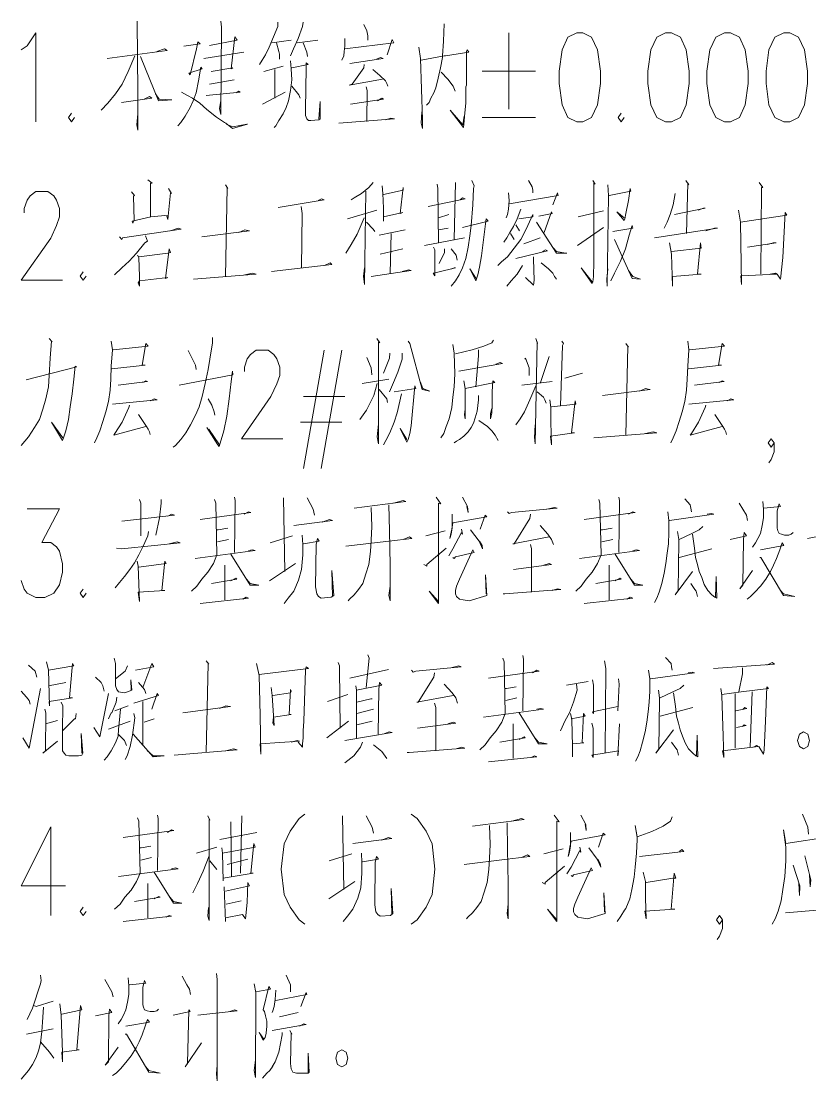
# Model space of a CAD drawing. Header units: millimetres. Extents: x 0 to 586, y 0 to 414.
# Drawn here: x 363.62 to 397.62, y 52.63 to 98.3 of the extents above; entities that cross this region are included whole.
import ezdxf

# ---------------------------------------------------------------- set-up
doc = ezdxf.new("R2010")
doc.units = ezdxf.units.MM

msp = doc.modelspace()

# ---------------------------------------------------------------- linework, layer by layer
at = {"color": 0, "lineweight": 0}
for points in [[(368.628083, 98.301528), (368.656306, 95.246472), (368.656306, 93.606056), (368.603389, 93.828306), (368.656306, 94.315139)], [(372.229944, 98.301528), (372.254639, 98.040472), (372.229944, 94.276333), (372.177028, 94.537389), (372.229944, 94.872528)], [(374.68175, 98.262722), (374.68175, 98.079278), (374.314861, 97.183222), (374.159639, 96.848083), (374.004417, 96.625833), (373.898583, 96.438861)], [(375.775361, 98.262722), (375.750667, 98.079278), (375.567222, 97.557167), (375.359083, 97.109139), (375.228556, 96.809278)], [(381.853722, 98.188639), (381.829028, 97.444278), (381.776111, 96.809278), (381.776111, 96.735194), (381.6985, 96.290694), (381.592667, 95.842667), (381.490361, 95.433444), (381.409222, 95.207667), (381.278694, 94.985417), (381.201083, 94.798444), (381.098778, 94.685556)], [(363.622167, 97.063278), (363.876167, 97.246722), (364.257167, 97.793528), (364.257167, 93.969417)], [(378.385917, 98.153361), (378.516444, 97.892306), (378.565833, 97.666528), (378.565833, 97.483083)], [(384.644194, 97.793528), (384.644194, 94.516222)], [(370.638917, 97.222028), (371.340944, 97.331389), (371.238639, 97.409), (371.185722, 97.109139), (370.899972, 95.990833), (370.847056, 96.064917), (371.422083, 96.251889), (371.369167, 96.325972), (371.263333, 95.729778), (371.161028, 95.207667), (371.0305, 94.872528), (370.899972, 94.576194), (370.691833, 94.20225), (370.508389, 93.941194), (370.377861, 93.793028)], [(371.732528, 97.257306), (372.931972, 97.483083), (372.829667, 97.63125), (372.670917, 96.251889), (372.752056, 96.290694), (371.810139, 96.139)], [(374.420694, 97.370194), (375.25325, 97.483083)], [(374.628833, 97.370194), (374.734667, 96.99625), (374.759361, 96.886889), (374.759361, 96.661111)], [(375.514306, 97.370194), (376.403306, 97.483083)], [(375.775361, 97.370194), (375.934111, 96.960972), (375.958806, 96.774)], [(377.578056, 97.557167), (377.578056, 97.222028), (377.549833, 96.99625), (377.525139, 96.809278), (377.447528, 96.625833)], [(377.578056, 97.109139), (379.687667, 97.370194), (379.610056, 97.518361), (379.401917, 96.848083)], [(367.326333, 96.699917), (369.908667, 97.035056), (369.802833, 97.109139), (369.464167, 96.99625)], [(371.499694, 96.699917), (373.22125, 96.960972)], [(380.760111, 97.183222), (380.837722, 96.699917), (380.915333, 94.054083), (380.915333, 93.680139), (380.862417, 93.905917), (380.890639, 94.389222)], [(380.862417, 96.625833), (381.853722, 96.809278), (381.906639, 96.809278), (382.922639, 96.960972), (382.845028, 97.070333), (382.820333, 96.99625), (382.820333, 96.213083), (382.820333, 95.542806), (382.792111, 95.468722), (382.792111, 94.83725), (382.792111, 94.763167), (382.742722, 94.350417), (382.7145, 94.015278), (382.689806, 93.718944), (382.114778, 94.463306), (382.661583, 93.828306), (382.7145, 94.20225)], [(368.525778, 96.809278), (368.240028, 96.139), (367.978972, 95.581611), (367.689694, 95.172389), (367.351028, 94.763167), (367.065278, 94.463306)], [(368.758611, 96.774), (369.541778, 94.872528), (370.116806, 94.911333), (369.57, 94.946611), (369.41125, 95.172389)], [(374.082028, 96.139), (374.914583, 96.364778)], [(375.228556, 96.587028), (375.25325, 96.251889), (375.281472, 95.768583), (375.228556, 95.320556), (375.150944, 94.872528), (375.045111, 94.576194), (374.914583, 94.315139), (374.734667, 94.015278), (374.604139, 93.793028), (374.523, 93.718944)], [(375.281472, 96.290694), (375.987028, 96.438861), (375.905889, 96.512944), (375.905889, 96.290694), (375.881194, 94.502111), (375.881194, 94.241056), (375.934111, 94.089361), (376.011722, 94.015278), (376.114028, 94.015278), (376.456222, 94.054083), (376.505611, 94.089361), (376.505611, 94.83725), (376.456222, 94.089361)], [(378.410611, 96.438861), (378.385917, 96.290694), (377.8885, 95.581611), (377.757972, 95.542806), (379.193778, 95.803861)], [(377.786194, 96.474139), (379.218472, 96.699917), (379.116167, 96.735194), (378.932722, 96.661111)], [(374.551222, 96.213083), (374.551222, 94.985417)], [(378.7775, 96.213083), (379.087944, 95.955556), (379.324306, 95.729778), (379.377222, 95.616889), (379.426611, 95.507528)], [(381.723194, 96.103722), (382.008944, 95.803861), (382.245306, 95.507528), (382.322917, 95.28175), (382.27, 95.433444)], [(383.497667, 96.153111), (385.790722, 96.153111)], [(371.732528, 95.581611), (372.801444, 95.768583)], [(375.281472, 95.507528), (375.595444, 95.133583), (375.644833, 94.985417)], [(378.488222, 95.468722), (378.541139, 95.320556), (378.516444, 93.98)], [(367.95075, 94.798444), (369.256028, 94.985417), (369.150194, 95.0595), (368.917361, 94.946611)], [(370.533083, 95.246472), (370.794139, 95.098306), (371.002278, 94.985417), (371.31625, 94.763167), (371.630222, 94.502111), (372.0465, 94.166972), (372.385167, 93.941194), (372.438083, 93.905917), (372.723833, 93.680139), (373.376472, 93.867111), (373.351778, 93.867111), (372.752056, 93.754222), (372.462778, 93.867111)], [(371.602, 95.098306), (373.0625, 95.246472), (372.984889, 95.28175), (372.907278, 95.207667)], [(374.029111, 94.724361), (374.995722, 95.246472)], [(377.810889, 94.724361), (379.246694, 94.946611), (379.169083, 94.985417), (378.985639, 94.872528)], [(365.788222, 94.332778), (365.661222, 94.152861), (365.788222, 93.969417), (365.915222, 94.152861)], [(377.317, 93.905917), (379.715889, 94.089361), (379.557139, 94.128167), (379.324306, 94.054083)], [(383.497667, 94.152861), (385.790722, 94.152861)], [(389.484306, 94.332778), (389.357306, 94.152861), (389.484306, 93.969417), (389.614833, 94.152861)], [(369.086694, 91.464694), (369.270139, 91.316528), (369.192528, 91.316528), (369.192528, 89.863083)], [(378.791611, 91.355333), (378.608167, 91.129556), (378.294194, 90.8685), (377.980222, 90.685056), (377.849694, 90.607444)], [(383.042583, 91.429417), (383.144889, 91.203639), (383.120194, 91.094278), (383.0955, 90.385194), (383.014361, 89.492667), (382.964972, 89.044639), (382.883833, 88.557806), (382.781528, 88.0745), (382.651, 87.665278), (382.495778, 87.365417), (382.337028, 87.107889), (382.153583, 86.882111)], [(382.337028, 91.355333), (382.284111, 88.896472)], [(385.494389, 91.429417), (385.649611, 91.168361), (385.677833, 91.020194), (385.677833, 90.907306)], [(388.260167, 91.429417), (388.362472, 91.28125), (388.309556, 91.355333), (388.309556, 87.926333), (388.284861, 87.291333), (388.260167, 87.069083), (388.231944, 86.995), (387.76275, 87.665278), (388.231944, 87.069083)], [(392.274778, 91.429417), (392.405306, 91.242444), (392.352389, 91.316528), (392.303, 89.154)], [(395.432139, 91.355333), (395.587361, 91.129556), (395.537972, 91.129556), (395.50975, 87.404222)], [(363.749167, 90.046528), (363.749167, 90.229972), (363.876167, 90.593333), (364.003167, 90.776778), (364.257167, 90.956694), (364.768694, 90.956694), (365.022694, 90.776778), (365.149694, 90.593333), (365.276694, 90.229972), (365.276694, 89.866611), (365.149694, 89.499722), (364.895694, 88.956444), (363.622167, 87.136111), (365.403694, 87.136111)], [(368.381139, 90.942583), (368.511667, 90.794417), (368.462278, 90.759139), (368.486972, 89.714917), (368.434056, 89.602028), (368.409361, 89.676111), (369.217222, 89.863083), (369.972167, 89.937167)], [(369.972167, 91.094278), (370.102694, 90.8685), (370.053306, 90.907306), (369.947472, 89.750194), (369.894556, 89.901889)], [(372.4275, 91.242444), (372.529806, 91.094278), (372.505111, 91.129556), (372.4275, 87.291333)], [(378.477639, 90.981389), (378.424722, 86.956194), (378.371806, 87.291333), (378.424722, 87.665278)], [(379.183194, 91.203639), (379.207889, 90.8685), (379.232583, 90.237028), (379.232583, 89.676111)], [(379.232583, 89.863083), (380.068667, 90.050056), (379.962833, 90.01125), (380.093361, 91.129556), (380.093361, 91.020194), (379.232583, 90.833222)], [(381.553861, 91.28125), (381.582083, 91.094278), (381.606778, 88.744778)], [(384.633611, 90.907306), (384.658306, 90.572167), (384.633611, 90.198222), (384.580694, 89.975972), (384.527778, 89.827806)], [(384.658306, 90.424), (386.771444, 90.794417), (386.74675, 90.907306), (386.538611, 90.385194)], [(388.909278, 91.242444), (388.9375, 90.794417), (388.884583, 86.882111), (388.859889, 87.181972), (388.909278, 87.626472)], [(388.962194, 90.794417), (389.900583, 90.981389), (389.875889, 91.094278), (389.798278, 90.572167), (389.692444, 90.01125), (389.639528, 89.789), (389.614833, 89.714917), (389.300861, 90.088861), (389.614833, 89.827806)], [(374.695861, 90.272306), (376.678472, 90.607444), (376.572639, 90.64625), (376.417417, 90.572167)], [(381.162278, 90.311111), (382.756833, 90.64625), (382.651, 90.685056), (382.545167, 90.607444)], [(391.805583, 90.8685), (391.727972, 90.385194), (391.597444, 89.975972), (391.466917, 89.640833), (391.336389, 89.379778)], [(375.687167, 90.311111), (375.740083, 90.01125), (375.711861, 87.665278)], [(378.946833, 90.162944), (377.694472, 89.789)], [(381.606778, 89.827806), (382.051278, 89.975972)], [(385.078111, 89.789), (385.677833, 89.863083), (385.677833, 89.975972), (385.388556, 89.340972), (385.155722, 88.896472), (384.866444, 88.522528), (384.580694, 88.148583), (384.319639, 87.926333), (384.164417, 87.778167)], [(385.155722, 90.198222), (384.996972, 89.789), (384.84175, 89.453861), (384.686528, 89.192806), (384.556, 88.970556), (384.425472, 88.783583)], [(385.938889, 89.901889), (386.510389, 90.01125), (386.485694, 90.088861), (386.171722, 89.192806)], [(387.632222, 89.863083), (388.729361, 90.124139)], [(391.780889, 89.975972), (393.110861, 90.237028), (393.03325, 90.237028), (392.796889, 90.162944)], [(394.546667, 90.162944), (394.624278, 89.640833), (394.677194, 86.956194), (394.648972, 87.330139), (396.215306, 87.404222), (396.137694, 87.443028), (395.901333, 87.404222), (396.215306, 87.404222), (396.345833, 87.181972), (396.448139, 88.113306), (396.553972, 90.050056), (396.631583, 89.937167), (394.624278, 89.640833)], [(378.400028, 89.827806), (378.11075, 89.118722), (377.849694, 88.670694), (377.616861, 88.300278)], [(378.502333, 89.640833), (378.791611, 89.340972), (378.869222, 89.231611)], [(382.651, 89.415056), (383.744611, 89.676111), (383.667, 89.789), (383.642306, 89.56675), (383.458861, 88.187389), (383.38125, 87.704083), (383.303639, 87.365417), (383.226028, 87.107889), (382.964972, 87.626472), (383.250722, 87.181972)], [(384.947583, 89.527944), (385.102806, 89.266889)], [(385.833056, 89.640833), (386.693833, 88.300278), (387.138333, 88.300278), (387.085417, 88.300278), (386.693833, 88.374361), (386.563306, 88.522528)], [(367.862556, 89.005833), (367.964861, 88.896472), (367.993083, 88.970556), (370.5225, 89.340972), (370.391972, 89.379778), (370.053306, 89.266889)], [(371.407972, 89.005833), (373.468194, 89.266889), (373.4435, 89.266889), (373.260056, 89.305694), (372.999, 89.192806)], [(379.052667, 89.079917), (380.1745, 89.305694)], [(379.57125, 89.154), (379.521861, 87.443028)], [(382.023056, 89.379778), (381.606778, 89.305694)], [(384.711222, 89.154), (384.866444, 88.896472)], [(387.607528, 88.635417), (388.729361, 89.415056)], [(389.120944, 89.231611), (389.981722, 89.379778), (389.9535, 89.492667), (389.822972, 89.079917), (389.66775, 88.483722), (389.459611, 87.961611), (389.198556, 87.443028), (389.039806, 87.107889)], [(390.920111, 88.970556), (393.632972, 89.379778), (393.502444, 89.379778), (393.135556, 89.266889)], [(368.984389, 89.044639), (369.062, 88.818861), (368.956167, 88.744778), (368.592806, 88.300278), (368.278833, 87.961611), (367.964861, 87.665278), (367.650889, 87.365417)], [(381.007056, 88.635417), (382.728611, 88.970556)], [(385.988278, 88.970556), (385.28625, 88.7095)], [(389.198556, 88.896472), (389.9535, 87.21725), (390.320389, 87.181972), (389.981722, 87.291333), (389.798278, 87.552389)], [(391.57275, 88.744778), (391.650361, 88.261472), (391.703278, 86.882111), (391.703278, 87.291333), (392.927417, 87.404222), (392.772194, 87.404222), (392.902722, 88.744778), (392.927417, 88.522528), (391.650361, 88.374361)], [(394.934722, 88.557806), (396.162389, 88.744778), (396.031861, 88.744778), (395.7955, 88.670694)], [(368.642194, 88.222667), (368.695111, 88.113306), (368.723333, 87.291333), (368.723333, 86.882111), (368.670417, 87.030278), (368.723333, 87.107889), (369.947472, 87.256056), (369.845167, 87.21725), (370.000389, 88.483722), (370.053306, 88.335556), (369.947472, 88.300278), (368.695111, 88.148583)], [(380.068667, 88.483722), (379.102056, 88.261472)], [(381.398639, 88.557806), (381.451556, 88.448444), (381.451556, 87.330139), (381.373944, 87.443028), (381.582083, 87.478306), (382.337028, 87.665278), (382.284111, 87.665278), (382.181806, 87.626472)], [(381.867833, 88.483722), (381.867833, 88.335556), (381.635, 87.85225)], [(382.153583, 88.483722), (382.36525, 88.222667), (382.414639, 88.000417)], [(384.947583, 88.0745), (386.30225, 88.409639), (386.224639, 88.448444), (386.094111, 88.374361)], [(385.702528, 88.148583), (385.702528, 88.039222), (385.727222, 87.143167), (385.702528, 86.920917), (385.363861, 87.256056), (385.677833, 86.956194)], [(374.406583, 87.517111), (377.017139, 87.813444), (376.939528, 87.887528), (376.703167, 87.778167)], [(385.233333, 87.778167), (384.996972, 87.404222), (384.735917, 87.107889), (384.556, 86.882111)], [(386.041194, 87.887528), (386.355167, 87.626472), (386.538611, 87.443028), (386.616222, 87.291333), (386.693833, 87.181972)], [(366.296222, 87.499472), (366.169222, 87.316028), (366.296222, 87.136111), (366.423222, 87.316028)], [(371.044611, 87.181972), (373.757472, 87.404222), (373.598722, 87.443028), (373.260056, 87.365417)], [(378.710472, 87.291333), (380.432028, 87.552389), (380.329722, 87.591194), (380.043972, 87.517111)], [(364.821611, 84.631389), (364.952139, 84.479694), (364.923917, 84.5185), (364.874528, 83.774139), (364.821611, 83.02625), (364.796917, 82.542944), (364.691083, 82.020833), (364.560556, 81.576333), (364.405333, 81.128306), (364.193667, 80.793167), (363.936139, 80.383944), (363.777389, 80.196972), (363.622167, 80.01)], [(367.50625, 84.5185), (367.559167, 84.144556), (367.50625, 83.439), (367.481556, 82.878083), (367.456861, 82.394778), (367.37925, 81.911472), (367.273417, 81.463444), (367.142889, 81.054222), (367.012361, 80.641472), (366.881833, 80.345139), (366.776, 80.122889)], [(371.863056, 84.666667), (371.863056, 84.444417), (371.76075, 83.735333), (371.683139, 83.287306), (371.552611, 82.691111), (371.422083, 82.133722), (371.291556, 81.685694), (371.132806, 81.315278), (370.924667, 80.902528), (370.716528, 80.567389), (370.508389, 80.271056), (370.272028, 80.01), (370.169722, 79.935917)], [(378.946833, 84.631389), (379.077361, 84.444417), (379.024444, 84.479694), (379.024444, 80.084083), (378.971528, 80.383944), (379.024444, 80.941333)], [(380.3015, 84.5185), (380.379111, 84.405611), (380.901222, 82.430056), (381.239889, 82.355972), (380.929444, 82.468861), (380.823611, 82.768722)], [(383.980972, 84.557306), (383.903361, 84.444417), (383.561167, 84.29625), (383.067278, 84.144556), (382.337028, 83.961111)], [(385.804833, 84.631389), (385.882444, 84.405611), (385.85775, 84.479694), (385.780139, 80.084083), (385.755444, 80.383944), (385.755444, 80.345139), (385.780139, 80.902528)], [(386.926667, 84.5185), (387.004278, 84.405611), (386.954889, 84.331528), (386.87375, 81.7245)], [(392.352389, 84.5185), (392.405306, 84.144556), (392.352389, 83.439), (392.327694, 82.878083), (392.299472, 82.394778), (392.221861, 81.911472), (392.119556, 81.463444), (391.989028, 81.054222), (391.8585, 80.641472), (391.727972, 80.345139), (391.622139, 80.122889)], [(367.587389, 84.144556), (369.100806, 84.29625), (368.994972, 84.405611), (368.83975, 83.474278), (368.970278, 83.474278), (367.534472, 83.326111)], [(371.161028, 83.287306), (371.132806, 83.474278), (370.822361, 84.109278)], [(373.242417, 83.209694), (373.242417, 83.393139), (373.369417, 83.7565), (373.499944, 83.939944), (373.753944, 84.119861), (374.261944, 84.119861), (374.515944, 83.939944), (374.646472, 83.7565), (374.773472, 83.393139), (374.773472, 83.029778), (374.646472, 82.666417), (374.388944, 82.119611), (373.115417, 80.299278), (374.900472, 80.299278)], [(376.682, 84.119861), (375.793, 79.02575)], [(377.447528, 84.119861), (376.555, 79.02575)], [(382.231194, 84.370333), (382.284111, 83.996389), (382.312333, 83.103861), (382.284111, 82.542944), (382.231194, 82.094917), (382.181806, 81.650417), (382.075972, 81.163583), (381.945444, 80.828444), (381.839611, 80.532111), (381.709083, 80.345139)], [(383.328333, 84.144556), (383.328333, 83.8835), (383.2225, 82.542944)], [(389.692444, 84.405611), (389.798278, 84.257444), (389.770056, 84.29625), (389.692444, 80.458028)], [(392.43, 84.144556), (393.943417, 84.29625), (393.841111, 84.405611), (393.682361, 83.474278), (393.812889, 83.474278), (392.380611, 83.326111)], [(378.527028, 83.809417), (378.710472, 83.364917), (378.738694, 83.065056)], [(379.518333, 83.996389), (379.493639, 83.774139), (379.232583, 83.139139)], [(380.040444, 83.996389), (380.040444, 83.735333), (379.857, 83.177944), (379.677083, 82.729917), (379.493639, 82.320694)], [(382.49225, 83.213222), (384.372556, 83.548361), (384.266722, 83.587167), (384.083278, 83.513083)], [(385.335639, 83.735333), (385.363861, 83.774139), (385.519083, 83.364917), (385.519083, 83.02625)], [(386.379861, 83.848222), (386.012972, 82.729917)], [(363.830306, 82.842806), (366.021056, 83.400194), (365.943444, 83.439), (365.890528, 82.878083), (365.812917, 82.246611), (365.735306, 81.685694), (365.657694, 81.128306), (365.551861, 80.641472), (365.446028, 80.345139), (365.396639, 80.23225), (364.923917, 81.015417), (365.421333, 80.345139)], [(371.630222, 80.793167), (372.099417, 80.045278), (372.152333, 79.971194), (372.360472, 80.641472), (372.491, 81.276472), (372.593306, 82.020833), (372.670917, 82.768722), (372.723833, 83.213222), (372.752056, 83.065056), (370.430778, 82.617028)], [(387.057194, 82.916889), (387.815667, 83.139139)], [(367.795528, 82.617028), (369.072583, 82.768722), (368.994972, 82.804), (368.864444, 82.729917)], [(378.971528, 82.691111), (378.816306, 82.172528), (378.632861, 81.798583), (378.502333, 81.537528), (378.216583, 81.128306)], [(379.468944, 82.878083), (378.318889, 82.691111)], [(382.700389, 82.804), (382.753306, 82.468861), (382.753306, 81.163583), (382.728611, 81.350556), (382.753306, 81.576333)], [(382.753306, 82.468861), (384.033889, 82.729917), (383.95275, 82.804), (383.928056, 82.320694), (383.928056, 81.759778), (383.903361, 81.424639), (383.850444, 81.163583), (383.850444, 81.389361), (383.903361, 81.611611)], [(385.205111, 82.617028), (386.510389, 82.768722)], [(392.641667, 82.617028), (393.918722, 82.768722), (393.841111, 82.804), (393.710583, 82.729917)], [(379.049139, 82.430056), (379.387806, 82.020833), (379.416028, 81.872667)], [(380.01575, 82.246611), (379.832306, 81.424639), (379.701778, 81.015417), (379.518333, 80.567389), (379.338417, 80.23225), (379.232583, 80.045278)], [(379.701778, 82.320694), (380.640167, 82.468861), (380.590778, 82.58175), (380.432028, 80.86725), (380.379111, 80.532111), (380.3015, 80.271056), (380.248583, 80.158167), (379.962833, 80.754361), (380.248583, 80.271056)], [(385.804833, 82.58175), (385.543778, 81.985556), (385.310944, 81.463444), (385.1275, 81.163583), (384.944056, 80.902528)], [(385.85775, 82.320694), (386.1435, 82.094917), (386.196417, 81.985556), (386.249333, 81.833861)], [(388.676444, 82.172528), (390.736667, 82.430056), (390.708444, 82.430056), (390.528528, 82.468861), (390.267472, 82.355972)], [(367.559167, 81.798583), (369.488861, 81.985556), (369.358333, 82.020833), (369.203111, 81.94675)], [(368.289417, 81.759778), (368.264722, 81.650417), (367.978972, 81.015417), (367.665, 80.532111), (367.612083, 80.458028), (368.994972, 80.828444)], [(371.683139, 82.020833), (371.838361, 81.759778), (371.940667, 81.463444), (371.968889, 81.315278)], [(375.793, 82.119611), (377.574528, 82.119611)], [(383.328333, 82.172528), (383.328333, 81.985556), (383.275417, 81.498722), (383.197806, 81.202389), (383.120194, 80.980139), (383.014361, 80.793167), (382.883833, 80.606194), (382.700389, 80.419222), (382.520472, 80.271056), (382.389944, 80.196972), (382.284111, 80.122889)], [(386.404556, 81.985556), (386.457472, 81.650417), (386.457472, 81.015417), (386.485694, 80.045278), (386.432778, 80.419222), (387.477, 80.567389), (387.346472, 80.567389), (387.501694, 81.94675), (387.526389, 81.798583), (386.485694, 81.685694)], [(392.405306, 81.798583), (394.335, 81.985556), (394.204472, 82.020833), (394.04925, 81.94675)], [(393.135556, 81.759778), (393.110861, 81.650417), (392.821583, 81.015417), (392.511139, 80.532111), (392.458222, 80.458028), (393.841111, 80.828444)], [(368.681, 81.350556), (369.019667, 80.828444), (369.100806, 80.719083), (369.150194, 80.606194), (369.178417, 80.493306)], [(393.527139, 81.350556), (393.865806, 80.828444), (393.943417, 80.719083), (393.996333, 80.606194), (394.021028, 80.493306)], [(375.666, 81.026), (377.447528, 81.026)], [(383.353028, 81.0895), (383.719917, 80.828444), (383.903361, 80.641472), (384.058583, 80.458028), (384.189111, 80.23225)], [(371.707833, 80.719083), (372.177028, 80.045278), (372.152333, 80.045278)], [(388.309556, 80.345139), (391.022417, 80.567389), (390.867194, 80.606194), (390.528528, 80.532111)], [(395.848417, 79.265639), (395.95425, 79.413806), (396.08125, 79.748944), (396.08125, 80.122889), (395.95425, 80.306333), (395.823722, 80.122889), (395.95425, 79.935917), (396.08125, 80.122889)], [(368.723333, 77.681667), (368.772722, 77.5335), (368.772722, 76.118861)], [(369.661722, 77.681667), (369.661722, 77.5335), (369.584111, 76.8985), (369.425361, 76.154139)], [(371.954778, 77.681667), (372.007694, 77.5335), (372.060611, 75.296889), (371.905389, 74.926472), (371.669028, 74.552528), (371.407972, 74.256194), (371.199833, 73.956333), (370.963472, 73.734083)], [(372.815556, 77.794556), (372.843778, 77.646389), (372.815556, 75.409778)], [(374.928694, 77.75575), (374.981611, 74.591333)], [(375.948222, 77.75575), (376.209278, 77.272444), (376.258667, 77.011389)], [(377.980222, 77.31125), (380.199194, 77.607583), (380.093361, 77.646389), (379.677083, 77.5335)], [(381.504472, 77.794556), (381.712611, 77.494694), (381.606778, 77.5335), (381.606778, 73.917528), (381.606778, 73.508306), (381.606778, 73.211972), (381.215194, 73.734083), (381.606778, 73.286056), (381.606778, 73.473028)], [(382.651, 77.794556), (382.859139, 77.385333), (382.883833, 77.124278), (382.834444, 77.385333)], [(388.521222, 77.681667), (388.570611, 77.5335), (388.623528, 75.296889), (388.468306, 74.926472), (388.231944, 74.552528), (387.970889, 74.256194), (387.76275, 73.956333), (387.529917, 73.734083)], [(389.382, 77.794556), (389.406694, 77.646389), (389.382, 75.409778)], [(392.221861, 77.720472), (392.458222, 77.459417), (392.482917, 77.31125), (392.511139, 77.159556)], [(363.876167, 77.286556), (365.276694, 77.286556), (364.514694, 75.829583), (364.895694, 75.829583), (365.149694, 75.646139), (365.276694, 75.466222), (365.403694, 74.919417), (365.403694, 74.556056), (365.276694, 74.00925), (365.022694, 73.645889), (364.641694, 73.462444), (364.257167, 73.462444), (363.876167, 73.645889), (363.749167, 73.825806), (363.622167, 74.192694)], [(378.710472, 77.346528), (378.738694, 76.528083), (378.710472, 75.931889), (378.685778, 75.448583), (378.608167, 74.887667), (378.477639, 74.478444), (378.347111, 74.069222), (378.163667, 73.808167), (377.980222, 73.582389), (377.772083, 73.398944), (377.719167, 73.321333)], [(379.468944, 77.459417), (379.493639, 76.341111), (379.521861, 74.852389), (379.521861, 73.66), (379.521861, 73.321333), (379.468944, 73.547111), (379.521861, 73.956333)], [(384.580694, 77.159556), (384.658306, 77.085472), (384.764139, 77.124278), (386.718528, 77.31125), (386.616222, 77.346528), (386.277556, 77.272444)], [(394.571361, 77.5335), (394.885333, 77.011389), (394.934722, 76.789139)], [(395.587361, 77.607583), (395.615583, 77.272444), (395.615583, 76.8985), (395.562667, 76.563361), (395.485056, 76.228222), (395.379222, 76.005972), (395.276917, 75.819), (395.146389, 75.632028)], [(395.640278, 77.31125), (396.345833, 77.385333), (396.292917, 77.494694), (396.215306, 77.198361), (396.215306, 76.937306), (396.215306, 76.715056), (396.215306, 76.454), (396.24, 76.341111), (396.292917, 76.228222), (396.39875, 76.192944), (396.52575, 76.154139), (396.709194, 76.154139), (396.815028, 76.192944), (396.892639, 76.267028)], [(367.964861, 76.750333), (370.233222, 77.011389), (370.102694, 77.050194), (369.947472, 76.976111)], [(371.330361, 76.824417), (373.521111, 77.124278), (373.415278, 77.159556), (373.235361, 77.050194)], [(375.373194, 76.563361), (377.041833, 76.789139), (376.911306, 76.824417), (376.600861, 76.715056)], [(382.2065, 77.050194), (382.2065, 76.67625), (382.2065, 76.454), (382.153583, 76.192944), (382.104194, 76.005972), (382.128889, 76.154139), (382.181806, 76.415194), (382.234722, 76.67625), (383.695222, 76.937306), (383.617611, 77.011389), (383.405944, 76.415194)], [(385.572, 77.050194), (385.547306, 76.863222), (384.866444, 75.783722), (384.817056, 75.783722), (386.379861, 76.080056)], [(387.893278, 76.824417), (390.084028, 77.124278), (389.981722, 77.159556), (389.798278, 77.050194)], [(391.491611, 77.159556), (391.544528, 76.789139), (391.544528, 76.267028), (391.519833, 75.783722), (391.466917, 75.370972), (391.414, 74.926472), (391.336389, 74.513722), (391.234083, 74.069222), (391.12825, 73.695278), (391.022417, 73.434222), (390.920111, 73.24725)], [(391.57275, 76.789139), (393.474222, 77.050194), (393.371917, 77.085472), (393.188472, 77.050194)], [(369.111389, 76.302306), (369.086694, 76.118861), (368.878556, 75.670833), (368.695111, 75.296889), (368.511667, 74.96175), (368.303528, 74.665417), (368.070694, 74.365556), (367.862556, 74.1045), (367.679111, 73.88225)], [(372.060611, 76.379917), (372.113528, 76.379917), (372.529806, 76.454)], [(381.059972, 76.118861), (381.896056, 76.341111)], [(382.598083, 76.415194), (382.651, 76.192944), (382.598083, 76.267028), (382.234722, 75.557944), (382.051278, 75.261611)], [(382.989667, 76.379917), (383.356556, 75.893083), (383.511778, 75.557944), (383.487083, 75.706111), (383.38125, 75.893083)], [(385.988278, 76.563361), (386.326944, 76.192944), (386.485694, 75.967167), (386.563306, 75.744917)], [(388.623528, 76.379917), (388.676444, 76.379917), (389.092722, 76.454)], [(391.911417, 76.302306), (391.964333, 75.967167), (391.964333, 75.893083), (391.936111, 73.769361), (391.805583, 73.582389), (392.564056, 74.591333)], [(393.005028, 76.528083), (392.849806, 76.379917), (392.535833, 76.228222), (391.989028, 75.967167)], [(394.179778, 75.967167), (394.885333, 76.118861), (394.7795, 76.267028), (394.754806, 75.967167), (394.726583, 73.995139), (394.596056, 73.843444), (395.146389, 74.626611)], [(367.732028, 75.59675), (367.940167, 75.557944), (369.372444, 75.706111), (370.469583, 75.819), (370.339056, 75.857806), (370.000389, 75.783722)], [(372.085306, 75.857806), (372.5545, 75.967167)], [(375.320278, 76.118861), (374.357194, 75.819)], [(375.740083, 76.154139), (375.764778, 75.744917), (375.764778, 75.296889), (375.711861, 74.665417), (375.581333, 74.217389), (375.373194, 73.734083), (375.136833, 73.434222), (374.956917, 73.211972)], [(375.789472, 75.783722), (376.470333, 75.893083), (376.389194, 76.005972), (376.339806, 75.744917), (376.311583, 73.917528), (376.3645, 73.621194), (376.442111, 73.508306), (376.547944, 73.434222), (376.988917, 73.473028), (377.09475, 73.547111), (377.017139, 74.626611), (377.041833, 73.508306)], [(377.616861, 75.670833), (379.468944, 75.893083), (380.46025, 76.005972), (380.354417, 76.080056), (380.093361, 75.967167)], [(388.65175, 75.857806), (389.120944, 75.967167)], [(392.564056, 76.192944), (392.641667, 75.59675), (392.694583, 75.187528), (392.772194, 74.887667), (392.849806, 74.591333), (392.955639, 74.330278), (393.057944, 74.030417), (393.213167, 73.769361), (393.396611, 73.582389), (393.527139, 73.473028), (393.60475, 73.434222), (393.580056, 74.365556), (393.555361, 73.473028)], [(395.485056, 75.522667), (396.501056, 75.706111), (396.423444, 75.819), (396.317611, 75.522667), (396.187083, 75.148722), (396.056556, 74.852389), (395.926028, 74.591333), (395.717889, 74.256194), (395.485056, 73.956333), (395.248694, 73.695278), (395.06525, 73.508306), (394.910028, 73.398944)], [(397.517056, 76.005972), (398.247306, 76.154139), (398.197917, 76.228222), (398.145, 73.917528), (398.039167, 73.769361), (398.744722, 74.813583)], [(371.122222, 75.148722), (373.704556, 75.483861), (373.598722, 75.522667), (373.415278, 75.483861)], [(380.982361, 74.887667), (381.112889, 74.813583), (381.112889, 74.887667), (381.945444, 75.59675)], [(382.234722, 75.187528), (382.284111, 75.148722), (382.337028, 75.222806), (383.144889, 75.409778), (383.0955, 75.522667), (382.806222, 74.887667), (382.520472, 74.256194), (382.389944, 73.956333), (382.337028, 73.769361), (382.337028, 73.621194), (382.389944, 73.508306), (382.520472, 73.398944), (382.675694, 73.360139), (382.93675, 73.321333), (383.695222, 73.547111), (383.642306, 74.439639), (383.667, 73.621194)], [(385.572, 75.744917), (385.624917, 75.557944), (385.624917, 73.695278)], [(387.685139, 75.148722), (390.267472, 75.483861), (390.161639, 75.522667), (389.981722, 75.483861)], [(393.396611, 75.557944), (391.989028, 75.187528)], [(368.6175, 75.035833), (368.670417, 74.813583), (368.723333, 73.286056), (368.670417, 73.695278), (369.816944, 73.769361), (369.686417, 73.769361), (369.816944, 75.035833), (369.869861, 74.926472), (368.695111, 74.774778)], [(372.660333, 75.335694), (373.496417, 73.995139), (373.859778, 73.995139), (373.496417, 74.069222), (373.337667, 74.256194)], [(374.328972, 74.178583), (375.450806, 74.926472)], [(384.84175, 74.665417), (386.485694, 74.887667), (386.379861, 74.926472), (386.147028, 74.852389)], [(389.22325, 75.335694), (390.059333, 73.995139), (390.422694, 73.995139), (390.059333, 74.069222), (389.900583, 74.256194)], [(395.456833, 75.187528), (395.50975, 75.187528), (396.476361, 73.547111), (396.97025, 73.508306), (396.476361, 73.621194), (396.345833, 73.769361)], [(372.399278, 74.852389), (372.399278, 73.360139)], [(388.962194, 74.852389), (388.962194, 73.360139)], [(371.82425, 74.069222), (372.921389, 74.256194), (372.868472, 74.291472), (372.660333, 74.178583)], [(388.390694, 74.069222), (389.484306, 74.256194), (389.431389, 74.291472), (389.22325, 74.178583)], [(392.482917, 74.069222), (392.666361, 73.808167), (392.719278, 73.734083), (392.772194, 73.508306)], [(366.296222, 73.825806), (366.169222, 73.645889), (366.296222, 73.462444), (366.423222, 73.645889)], [(384.39725, 73.621194), (384.474861, 73.621194), (386.877278, 73.808167), (386.74675, 73.843444), (386.510389, 73.769361)], [(371.330361, 73.211972), (373.415278, 73.434222), (373.312972, 73.473028), (373.182444, 73.398944)], [(387.893278, 73.211972), (389.981722, 73.434222), (389.875889, 73.473028), (389.745361, 73.398944)], [(367.636778, 70.848361), (367.689694, 70.622583), (367.689694, 69.655972), (367.742611, 69.504278), (367.820222, 69.394917), (368.056583, 69.356111), (368.211806, 69.394917), (368.39525, 69.469), (368.342333, 69.917028), (368.367028, 69.469)], [(378.565833, 70.996528), (378.61875, 70.848361), (378.488222, 69.581889)], [(384.383139, 70.848361), (384.436056, 70.696667), (384.488972, 68.463583), (384.33375, 68.089639), (384.097389, 67.715694), (383.836333, 67.419361), (383.628194, 67.1195), (383.391833, 66.89725)], [(385.243917, 70.957722), (385.272139, 70.809556), (385.243917, 68.572944)], [(391.399889, 70.883639), (391.63625, 70.622583), (391.660944, 70.474417), (391.689167, 70.32625)], [(363.936139, 70.5485), (364.221889, 70.287444), (364.2995, 70.026389)], [(364.715778, 70.696667), (364.796917, 70.32625), (364.846306, 68.798722), (364.821611, 68.985694), (365.837611, 69.133861), (365.707083, 69.133861), (365.837611, 70.622583), (365.890528, 70.513222), (364.796917, 70.32625)], [(368.211806, 70.513222), (368.1095, 70.287444), (367.689694, 69.952306)], [(368.550472, 70.32625), (369.333639, 70.474417), (369.256028, 70.622583), (368.864444, 69.581889), (368.681, 69.804139), (368.942056, 69.504278), (368.994972, 69.320833)], [(371.602, 70.735472), (371.707833, 70.587306), (371.683139, 70.622583), (371.602, 66.784361)], [(373.768056, 70.622583), (373.873889, 70.100472), (373.923278, 68.3895), (373.9515, 66.710278), (373.923278, 67.158306), (375.620139, 67.271194), (375.514306, 67.306472), (375.25325, 67.232389)], [(373.873889, 70.139278), (376.011722, 70.400333), (375.905889, 70.474417), (375.881194, 70.32625), (375.803583, 68.128444), (375.775361, 67.715694), (375.775361, 67.419361), (375.750667, 67.158306), (375.750667, 67.010139), (375.567222, 67.232389)], [(377.288778, 70.661389), (377.341694, 70.513222), (377.341694, 70.400333), (377.366389, 67.828583)], [(377.786194, 69.991111), (379.454833, 70.361528)], [(380.446139, 70.32625), (380.52375, 70.252167), (380.629583, 70.287444), (382.583972, 70.474417), (382.481667, 70.513222), (382.139472, 70.435611)], [(388.768167, 70.735472), (388.817556, 70.400333), (388.792861, 66.784361)], [(393.460111, 70.400333), (396.095361, 70.587306), (395.993056, 70.661389), (395.756694, 70.5485)], [(394.712472, 70.435611), (394.712472, 70.178083), (394.55725, 69.394917)], [(366.828917, 70.026389), (367.065278, 69.804139), (367.142889, 69.655972), (367.195806, 69.430194)], [(381.437444, 70.213361), (381.409222, 70.026389), (380.731889, 68.946889), (380.678972, 68.946889), (382.245306, 69.243222)], [(383.758722, 69.991111), (385.949472, 70.287444), (385.843639, 70.32625), (385.663722, 70.213361)], [(388.246056, 69.917028), (388.295444, 69.69125), (388.295444, 68.463583), (388.246056, 68.537667), (389.339667, 68.759917)], [(389.367889, 69.952306), (389.392583, 69.730056), (389.339667, 68.572944)], [(390.669639, 70.32625), (390.722556, 69.952306), (390.722556, 69.430194), (390.697861, 68.946889), (390.644944, 68.537667), (390.592028, 68.089639), (390.514417, 67.680417), (390.408583, 67.232389), (390.306278, 66.858444), (390.200444, 66.597389), (390.098139, 66.413944)], [(390.74725, 69.952306), (392.65225, 70.213361), (392.549944, 70.252167), (392.3665, 70.213361)], [(363.622167, 69.430194), (363.855, 69.169139), (363.960833, 69.020972), (364.01375, 68.872806)], [(363.699778, 67.419361), (363.960833, 66.971333), (364.454722, 69.543083)], [(364.796917, 69.655972), (365.551861, 69.804139)], [(374.392472, 69.581889), (374.445389, 69.243222), (374.523, 67.941472), (374.473611, 68.050833), (374.498306, 68.311889), (375.25325, 68.424778), (375.175639, 68.424778), (375.228556, 69.504278), (375.25325, 69.430194), (375.228556, 69.356111), (374.473611, 69.243222)], [(378.04725, 69.655972), (378.071944, 69.469), (378.071944, 67.380556)], [(378.071944, 69.469), (379.169083, 69.69125), (379.06325, 69.804139), (379.038556, 69.504278), (379.010333, 67.567528)], [(381.853722, 69.730056), (382.192389, 69.356111), (382.351139, 69.133861), (382.42875, 68.908083)], [(384.488972, 69.543083), (384.541889, 69.543083), (384.958167, 69.617167)], [(387.565194, 69.730056), (387.593417, 69.469), (387.434667, 68.946889), (387.25475, 68.498861), (387.071306, 68.163722), (386.863167, 67.715694)], [(387.124222, 69.69125), (388.062611, 69.839417)], [(391.089444, 69.469), (391.138833, 69.133861), (391.138833, 69.059778), (391.114139, 66.936056), (390.983611, 66.749083), (391.738556, 67.7545)], [(392.183056, 69.69125), (392.027833, 69.543083), (391.713861, 69.394917), (391.167056, 69.133861)], [(393.774083, 69.543083), (393.827, 69.243222), (393.879917, 67.493444), (393.904611, 66.562111), (393.851694, 66.858444), (395.393333, 67.045417), (395.312194, 67.084222), (395.181667, 67.010139)], [(395.418028, 67.045417), (395.626167, 66.710278), (395.650861, 66.89725), (395.703778, 68.128444), (395.756694, 69.617167), (395.834306, 69.543083), (394.663083, 69.394917), (393.827, 69.282028)], [(366.751306, 67.867389), (367.012361, 67.454639), (367.37925, 69.320833)], [(367.742611, 69.169139), (367.717917, 68.946889), (367.534472, 68.498861), (367.50625, 68.498861), (367.37925, 68.237806)], [(368.472861, 68.908083), (369.541778, 69.243222), (369.488861, 69.320833), (369.256028, 68.647028)], [(368.864444, 68.985694), (368.864444, 68.872806), (368.864444, 67.1195)], [(377.705056, 69.282028), (376.819583, 68.985694)], [(378.749278, 69.095056), (378.696361, 69.095056), (378.096639, 68.946889)], [(384.513667, 69.020972), (384.982861, 69.133861)], [(391.738556, 69.356111), (391.819694, 68.759917), (391.869083, 68.350694), (391.950222, 68.050833), (392.027833, 67.7545), (392.130139, 67.493444), (392.235972, 67.193583), (392.391194, 66.936056), (392.574639, 66.749083), (392.705167, 66.636194), (392.782778, 66.597389), (392.758083, 67.53225), (392.729861, 66.636194)], [(394.402028, 69.320833), (394.402028, 66.971333)], [(395.132278, 69.394917), (395.051139, 67.010139)], [(364.638167, 68.647028), (364.691083, 68.498861), (364.666389, 66.858444), (364.560556, 66.749083), (365.184972, 67.271194)], [(365.343722, 68.946889), (365.421333, 68.798722), (365.396639, 67.7545), (365.396639, 67.010139), (365.396639, 66.858444), (365.47425, 66.749083), (365.551861, 66.675), (365.682389, 66.636194), (366.098667, 66.636194), (366.229194, 66.675), (366.282111, 66.749083), (366.2045, 67.606333), (366.229194, 66.749083)], [(367.897833, 68.647028), (367.848444, 68.050833), (367.820222, 67.789778), (367.795528, 67.493444), (367.689694, 67.193583), (367.50625, 66.858444), (367.326333, 66.597389), (367.195806, 66.449222)], [(367.665, 68.572944), (368.240028, 68.798722)], [(370.586, 68.498861), (372.646222, 68.759917), (372.621528, 68.759917), (372.438083, 68.798722), (372.177028, 68.685833)], [(378.096639, 68.463583), (378.802194, 68.647028)], [(381.437444, 68.908083), (381.490361, 68.724639), (381.490361, 66.858444)], [(383.550583, 68.311889), (386.132917, 68.647028), (386.027083, 68.685833), (385.843639, 68.647028)], [(392.574639, 68.724639), (391.167056, 68.350694)], [(394.426722, 68.572944), (394.895917, 68.685833), (394.818306, 68.724639), (394.740694, 68.647028)], [(365.184972, 68.163722), (364.666389, 68.015556)], [(365.996361, 68.463583), (365.968139, 68.237806), (365.915222, 68.237806), (365.396639, 67.715694)], [(367.37925, 67.789778), (368.317639, 68.128444)], [(368.472861, 68.463583), (368.525778, 68.276611), (368.419944, 67.53225), (368.317639, 67.045417), (368.187111, 66.636194), (368.1095, 66.488028)], [(368.917361, 68.089639), (369.358333, 68.237806)], [(376.794889, 67.419361), (377.733278, 68.128444)], [(378.749278, 68.128444), (378.096639, 67.97675)], [(380.707194, 67.828583), (382.351139, 68.050833), (382.245306, 68.089639), (382.008944, 68.015556)], [(385.088694, 68.498861), (385.924778, 67.158306), (386.288139, 67.158306), (385.924778, 67.232389), (385.766028, 67.419361)], [(387.304139, 68.463583), (387.357056, 68.202528), (387.385278, 67.045417), (387.385278, 66.597389), (387.385278, 67.158306), (387.879167, 67.193583), (387.801556, 67.193583), (387.854472, 68.463583), (387.932083, 68.350694), (387.332361, 68.237806)], [(388.217833, 68.050833), (388.27075, 67.828583), (388.27075, 66.562111), (388.217833, 66.675), (389.367889, 66.858444), (389.339667, 66.636194), (389.417278, 68.015556)], [(377.578056, 67.306472), (379.610056, 67.641611), (379.479528, 67.680417), (379.299611, 67.606333)], [(384.827639, 68.015556), (384.827639, 66.523306)], [(394.451417, 67.867389), (394.871222, 67.941472), (394.790083, 67.97675), (394.712472, 67.902667)], [(367.795528, 67.567528), (368.081278, 67.306472), (368.158889, 67.084222)], [(368.448167, 67.567528), (369.308944, 66.597389), (369.778139, 66.636194), (369.308944, 66.636194), (369.072583, 66.858444)], [(378.333, 67.232389), (378.255389, 67.010139), (377.966111, 66.636194), (377.578056, 66.339861)], [(384.252611, 67.232389), (385.34975, 67.419361), (385.296833, 67.454639), (385.088694, 67.345278)], [(391.660944, 67.232389), (391.844389, 66.971333), (391.897306, 66.89725), (391.950222, 66.675)], [(370.219111, 66.675), (372.931972, 66.89725), (372.77675, 66.936056), (372.438083, 66.858444)], [(378.802194, 67.1195), (379.169083, 66.823167), (379.377222, 66.523306)], [(380.262694, 66.784361), (380.340306, 66.784361), (382.742722, 66.971333), (382.612194, 67.010139), (382.375833, 66.936056)], [(383.758722, 66.375139), (385.843639, 66.597389), (385.741333, 66.636194), (385.610806, 66.562111)], [(368.642194, 63.972722), (368.695111, 63.824556), (368.748028, 61.587944), (368.592806, 61.217528), (368.356444, 60.843583), (368.095389, 60.54725), (367.88725, 60.247389), (367.650889, 60.025139)], [(369.502972, 64.085611), (369.531194, 63.937444), (369.502972, 61.700833)], [(371.669028, 64.050333), (371.746639, 63.863361), (371.721944, 63.898639), (371.721944, 59.538306), (371.669028, 59.725278), (371.693722, 60.099222)], [(373.129528, 64.050333), (373.076611, 61.587944)], [(375.852972, 64.124417), (375.598972, 63.940972), (375.214444, 63.394167), (374.960444, 62.847361), (374.833444, 61.757278), (374.960444, 60.663667), (375.214444, 60.120389), (375.598972, 59.573583), (375.852972, 59.390139)], [(377.479278, 64.050333), (377.528667, 60.882389)], [(378.495278, 64.050333), (378.756333, 63.5635), (378.80925, 63.302444)], [(380.439083, 64.124417), (380.693083, 63.940972), (381.077611, 63.394167), (381.331611, 62.847361), (381.458611, 61.757278), (381.331611, 60.663667), (381.077611, 60.120389), (380.693083, 59.573583), (380.439083, 59.390139)], [(383.077861, 63.602306), (385.296833, 63.898639), (385.191, 63.937444), (384.774722, 63.824556)], [(386.598583, 64.085611), (386.806722, 63.789278), (386.704417, 63.824556), (386.704417, 60.212111), (386.704417, 59.799361), (386.704417, 59.503028), (386.312833, 60.025139), (386.704417, 59.577111), (386.704417, 59.764083)], [(387.748639, 64.085611), (387.956778, 63.676389), (387.981472, 63.415333), (387.928556, 63.676389)], [(391.685639, 64.011528), (391.608028, 63.824556), (391.294056, 63.602306), (390.800167, 63.376528), (390.172222, 63.154278), (390.094611, 63.637583), (390.172222, 63.115472), (390.172222, 63.041389), (390.147528, 62.445194), (390.094611, 61.849), (390.041694, 61.4045), (389.939389, 60.882389), (389.85825, 60.473167), (389.678333, 60.060417), (389.625417, 59.986333), (389.470194, 59.725278), (389.311444, 59.503028)], [(397.294806, 64.124417), (397.527639, 63.5635), (397.555861, 63.267167)], [(364.895694, 63.577611), (363.622167, 61.030556), (365.534222, 61.030556)], [(364.895694, 63.577611), (364.895694, 59.7535)], [(372.660333, 63.789278), (372.685028, 61.439778)], [(383.808111, 63.637583), (383.832806, 62.819139), (383.808111, 62.222944), (383.783417, 61.739639), (383.705806, 61.178722), (383.575278, 60.7695), (383.44475, 60.360278), (383.261306, 60.099222), (383.077861, 59.876972), (382.869722, 59.69), (382.816806, 59.615917)], [(384.566583, 63.750472), (384.591278, 62.632167), (384.615972, 61.143444), (384.615972, 59.951056), (384.615972, 59.615917), (384.566583, 59.838167), (384.615972, 60.247389)], [(368.017778, 63.115472), (370.208528, 63.415333), (370.102694, 63.454139), (369.922778, 63.34125)], [(372.191139, 63.041389), (373.782167, 63.34125)], [(377.92025, 62.857944), (379.592417, 63.080194), (379.461889, 63.115472), (379.147917, 63.006111)], [(387.304139, 63.34125), (387.304139, 62.967306), (387.304139, 62.745056), (387.251222, 62.484), (387.198306, 62.297028), (387.226528, 62.445194), (387.275917, 62.70625), (387.328833, 62.967306), (388.789333, 63.228361), (388.711722, 63.302444), (388.503583, 62.70625)], [(398.077972, 63.115472), (398.416639, 63.228361), (398.518944, 63.154278), (398.466028, 63.154278), (396.58925, 62.857944), (396.486944, 63.454139), (396.58925, 62.70625), (396.58925, 62.110056), (396.536333, 61.439778), (396.458722, 60.882389), (396.381111, 60.395556), (396.250583, 59.951056), (396.120056, 59.615917), (395.989528, 59.390139)], [(368.748028, 62.670972), (368.800944, 62.670972), (369.217222, 62.745056)], [(372.060611, 62.70625), (371.175139, 62.445194)], [(372.26875, 62.670972), (372.296972, 62.445194), (372.321667, 61.252806), (372.321667, 61.365694), (373.626944, 61.587944), (373.521111, 61.587944), (373.651639, 62.857944), (373.704556, 62.70625), (372.296972, 62.445194)], [(386.157611, 62.409917), (386.990167, 62.632167)], [(387.695722, 62.70625), (387.748639, 62.484), (387.695722, 62.558083), (387.328833, 61.849), (387.148917, 61.552667)], [(388.087306, 62.670972), (388.450667, 62.184139), (388.609417, 61.849), (388.581194, 62.000694), (388.478889, 62.184139)], [(390.278056, 62.297028), (392.183056, 62.519278), (392.101917, 62.596889), (391.999611, 62.519278)], [(368.772722, 62.148861), (369.241917, 62.26175)], [(371.721944, 62.335833), (371.460889, 61.665556), (371.224528, 61.143444), (371.016389, 60.730694)], [(371.746639, 62.110056), (372.060611, 61.739639)], [(372.505111, 61.961889), (373.390583, 62.184139)], [(377.870861, 62.409917), (376.90425, 62.110056)], [(378.287139, 62.445194), (378.311833, 62.035972), (378.311833, 61.587944), (378.258917, 60.956472), (378.131917, 60.508444), (377.92025, 60.025139), (377.687417, 59.725278), (377.503972, 59.503028)], [(378.340056, 62.074778), (379.017389, 62.184139), (378.939778, 62.297028), (378.886861, 62.035972), (378.862167, 60.212111), (378.911556, 59.91225), (378.992694, 59.799361), (379.095, 59.725278), (379.5395, 59.764083), (379.641806, 59.838167), (379.564194, 60.917667), (379.592417, 59.799361)], [(382.7145, 61.961889), (384.566583, 62.184139), (385.554361, 62.297028), (385.452056, 62.371111), (385.191, 62.26175)], [(397.397111, 62.335833), (397.658167, 61.291611), (397.633472, 60.99175), (397.60525, 61.513861)], [(367.809639, 61.439778), (370.391972, 61.774917), (370.286139, 61.813722), (370.102694, 61.774917)], [(386.076472, 61.178722), (386.207, 61.104639), (386.207, 61.178722), (387.043083, 61.887806)], [(387.328833, 61.478583), (387.38175, 61.439778), (387.434667, 61.513861), (388.242528, 61.700833), (388.189611, 61.813722), (387.903861, 61.178722), (387.618111, 60.54725), (387.487583, 60.247389), (387.434667, 60.060417), (387.434667, 59.91225), (387.487583, 59.799361), (387.618111, 59.69), (387.773333, 59.651194), (388.034389, 59.615917), (388.789333, 59.838167), (388.739944, 60.730694), (388.764639, 59.91225)], [(396.903222, 61.923083), (397.188972, 61.030556), (397.164278, 60.621333), (397.136056, 61.143444)], [(369.34775, 61.62675), (370.183833, 60.286194), (370.547194, 60.286194), (370.183833, 60.360278), (370.025083, 60.54725)], [(376.879556, 60.473167), (378.001389, 61.217528)], [(390.433278, 61.62675), (390.539111, 61.217528), (390.539111, 60.508444), (390.563806, 59.615917), (390.510889, 59.951056), (391.791472, 60.025139), (391.632722, 60.025139), (391.76325, 61.587944), (391.840861, 61.365694), (391.710333, 61.365694), (390.563806, 61.178722)], [(369.086694, 61.143444), (369.086694, 59.651194)], [(372.374583, 60.99175), (372.4275, 59.503028), (372.4275, 59.651194), (373.15775, 59.799361), (373.288278, 59.615917), (373.365889, 60.321472), (373.390583, 61.178722), (373.468194, 61.030556), (372.4275, 60.808306)], [(368.511667, 60.360278), (369.608806, 60.54725), (369.555889, 60.582528), (369.34775, 60.473167)], [(372.452194, 60.247389), (373.104833, 60.395556)], [(366.296222, 60.120389), (366.169222, 59.936944), (366.296222, 59.7535), (366.423222, 59.936944)], [(396.564556, 59.876972), (398.78, 60.060417), (398.649472, 60.099222), (398.339028, 60.025139)], [(368.017778, 59.503028), (370.102694, 59.725278), (370.000389, 59.764083), (369.869861, 59.69)], [(393.615333, 58.719861), (393.721167, 58.868028), (393.851694, 59.203167), (393.851694, 59.577111), (393.721167, 59.764083), (393.590639, 59.577111), (393.721167, 59.390139), (393.851694, 59.577111)], [(364.454722, 57.18175), (364.482944, 56.955972), (364.454722, 56.807806), (364.116056, 55.763583), (363.883222, 55.280278)], [(370.561306, 57.142944), (370.769444, 56.772528), (370.87175, 56.585556), (370.924667, 56.359778)], [(372.0465, 57.255833), (372.071194, 56.994778), (372.071194, 52.634444), (372.0465, 52.934306), (372.071194, 53.304722)], [(375.045111, 57.18175), (375.228556, 56.772528), (375.228556, 56.472667)], [(367.2205, 56.994778), (367.534472, 56.472667), (367.587389, 56.250417)], [(368.240028, 57.068861), (368.264722, 56.733722), (368.264722, 56.359778), (368.211806, 56.024639), (368.134194, 55.6895), (368.028361, 55.46725), (367.926056, 55.280278), (367.795528, 55.093306)], [(368.289417, 56.772528), (368.994972, 56.846611), (368.942056, 56.955972), (368.864444, 56.659639), (368.864444, 56.398583), (368.864444, 56.176333), (368.864444, 55.915278), (368.889139, 55.802389), (368.942056, 55.6895), (369.047889, 55.654222), (369.178417, 55.615417), (369.358333, 55.615417), (369.464167, 55.654222), (369.541778, 55.728306)], [(373.662222, 56.807806), (373.743361, 56.433861), (373.715139, 52.782611), (373.662222, 53.082472), (373.715139, 53.5305)], [(373.743361, 56.472667), (374.367778, 56.585556), (374.290167, 56.694917), (374.053806, 55.6895), (374.106722, 55.615417), (374.159639, 55.428444), (374.212556, 55.206194), (374.212556, 54.983944), (374.184333, 54.684083), (374.134944, 54.497111), (374.053806, 54.38775), (373.873889, 54.722889), (374.082028, 54.423028)], [(374.604139, 56.54675), (374.575917, 56.137528), (374.523, 55.837667), (374.473611, 55.654222), (374.445389, 55.580139)], [(374.604139, 56.098722), (375.934111, 56.359778), (375.905889, 56.433861), (375.673056, 55.837667)], [(364.58525, 55.802389), (364.535861, 55.167389), (364.507639, 54.758167), (364.454722, 54.274861), (364.377111, 53.975), (364.274806, 53.639861), (364.116056, 53.343528), (363.936139, 53.082472), (363.777389, 52.8955), (363.622167, 52.708528)], [(364.168972, 55.876472), (364.274806, 55.837667), (365.005056, 56.063444)], [(365.290806, 55.950556), (365.343722, 55.46725), (365.396639, 53.865639), (365.396639, 53.452889), (365.368417, 53.865639), (366.126889, 53.975), (366.021056, 53.975), (366.176278, 55.876472), (366.229194, 55.6895), (365.368417, 55.502528)], [(366.828917, 55.428444), (367.534472, 55.580139), (367.428639, 55.728306), (367.403944, 55.428444), (367.37925, 53.452889), (367.248722, 53.304722), (367.795528, 54.087889)], [(368.134194, 54.983944), (369.150194, 55.167389), (369.072583, 55.280278), (368.970278, 54.983944), (368.83975, 54.61), (368.709222, 54.310139), (368.578694, 54.049083), (368.367028, 53.713944), (368.134194, 53.417611), (367.897833, 53.156556), (367.717917, 52.969583), (367.559167, 52.856694)], [(370.169722, 55.46725), (370.899972, 55.615417), (370.847056, 55.6895), (370.794139, 53.378806), (370.691833, 53.230639), (371.393861, 54.274861)], [(371.238639, 55.46725), (372.931972, 55.654222), (372.829667, 55.6895), (372.621528, 55.615417)], [(375.567222, 55.580139), (374.759361, 55.393167)], [(365.005056, 54.871056), (363.855, 54.645278)], [(374.445389, 54.796972), (375.905889, 55.058028), (375.803583, 55.093306), (375.620139, 54.983944)], [(368.1095, 54.645278), (368.158889, 54.645278), (369.1255, 53.008389), (369.619389, 52.969583), (369.1255, 53.082472), (368.994972, 53.230639)], [(374.865194, 54.722889), (374.865194, 54.61), (374.734667, 53.865639), (374.575917, 53.452889), (374.445389, 53.230639), (374.473611, 53.269444), (374.343083, 53.082472), (374.212556, 52.969583), (374.029111, 52.747333)], [(375.203861, 54.796972), (375.281472, 54.645278), (375.25325, 54.684083), (375.228556, 53.378806), (375.25325, 53.156556), (375.334389, 53.008389), (375.489611, 52.969583), (375.905889, 52.969583), (375.987028, 52.969583), (376.036417, 53.008389), (375.987028, 53.826833), (375.987028, 52.969583)], [(364.454722, 54.310139), (364.846306, 53.865639), (365.02975, 53.604583)]]:
    msp.add_lwpolyline(points, dxfattribs=at)
for points in [[(387.575778, 97.793528), (387.19125, 97.610083), (386.93725, 97.063278), (386.81025, 96.153111), (386.81025, 95.609833), (386.93725, 94.699667), (387.19125, 94.152861), (387.575778, 93.969417), (387.829778, 93.969417), (388.210778, 94.152861), (388.464778, 94.699667), (388.595306, 95.609833), (388.595306, 96.153111), (388.464778, 97.063278), (388.210778, 97.610083), (387.829778, 97.793528)], [(391.396361, 97.793528), (391.015361, 97.610083), (390.761361, 97.063278), (390.630833, 96.153111), (390.630833, 95.609833), (390.761361, 94.699667), (391.015361, 94.152861), (391.396361, 93.969417), (391.650361, 93.969417), (392.034889, 94.152861), (392.288889, 94.699667), (392.415889, 95.609833), (392.415889, 96.153111), (392.288889, 97.063278), (392.034889, 97.610083), (391.650361, 97.793528)], [(393.943417, 97.793528), (393.562417, 97.610083), (393.308417, 97.063278), (393.181417, 96.153111), (393.181417, 95.609833), (393.308417, 94.699667), (393.562417, 94.152861), (393.943417, 93.969417), (394.200944, 93.969417), (394.581944, 94.152861), (394.835944, 94.699667), (394.962944, 95.609833), (394.962944, 96.153111), (394.835944, 97.063278), (394.581944, 97.610083), (394.200944, 97.793528)], [(396.494, 97.793528), (396.109472, 97.610083), (395.855472, 97.063278), (395.728472, 96.153111), (395.728472, 95.609833), (395.855472, 94.699667), (396.109472, 94.152861), (396.494, 93.969417), (396.748, 93.969417), (397.129, 94.152861), (397.386528, 94.699667), (397.513528, 95.609833), (397.513528, 96.153111), (397.386528, 97.063278), (397.129, 97.610083), (396.748, 97.793528)], [(397.608778, 67.306472), (397.531167, 67.571056), (397.347722, 67.680417), (397.164278, 67.571056), (397.086667, 67.306472), (397.164278, 67.045417), (397.347722, 66.936056), (397.531167, 67.045417)], [(377.705056, 53.604583), (377.630972, 53.865639), (377.447528, 53.975), (377.260556, 53.865639), (377.186472, 53.604583), (377.260556, 53.34), (377.447528, 53.230639), (377.630972, 53.34)]]:
    msp.add_lwpolyline(points, close=True, dxfattribs=at)

doc.saveas('drawing.dxf')
